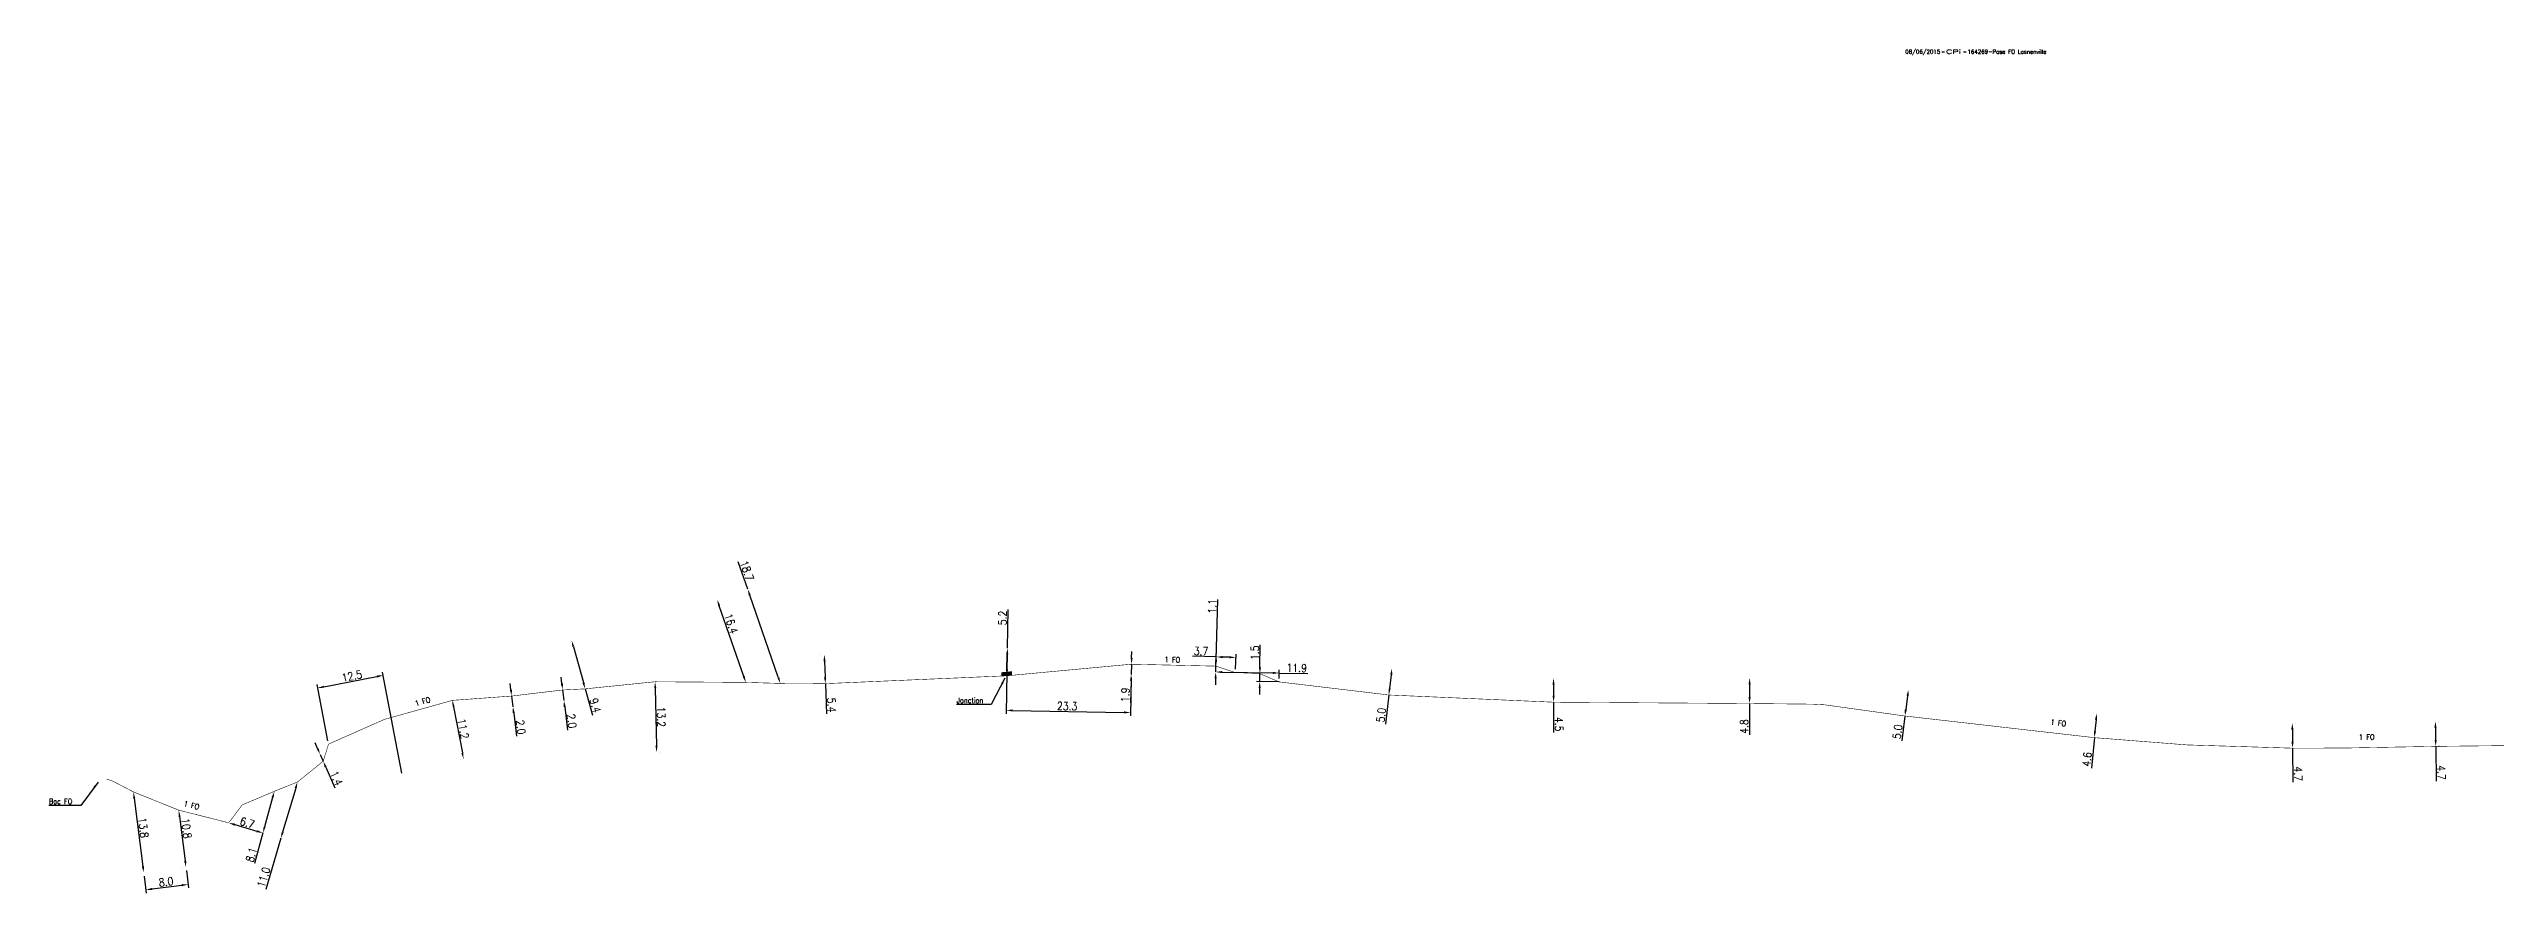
# Model space of a CAD drawing. Header units: millimetres. Extents: x 267093 to 268000, y 120161 to 120739.
# Drawn here: x 267093.1 to 267551.7, y 120578.6 to 120736.9 of the extents above; entities that cross this region are included whole.
import ezdxf
from ezdxf.enums import TextEntityAlignment as Align

# ---------------------------------------------------------------- set-up
doc = ezdxf.new("R2010")
doc.units = ezdxf.units.MM
doc.header["$PDMODE"] = 34
doc.linetypes.add('O_GAINE', pattern=[2000, 1000, 1000])
doc.layers.get('0').update_dxf_attribs({"linetype": 'CONTINUOUS'})
doc.layers.get('Defpoints').update_dxf_attribs({"linetype": 'CONTINUOUS'})
doc.layers.add('O_100', color=6, linetype='ByLayer')
doc.layers.add('O_300', color=7, linetype='CONTINUOUS')
doc.layers.add('O_910', color=7, linetype='CONTINUOUS', plot=False)
doc.styles.get("Standard").update_dxf_attribs({"font": 'romans.shx', "width": 0.85})
doc.dimstyles.get("Standard").update_dxf_attribs({"dimtxt": 1.5, "dimasz": 1.2, "dimexe": 0.625, "dimexo": 0.625, "dimgap": 0.25, "dimtad": 1, "dimdec": 1, "dimzin": 0, "dimdsep": 46, "dimtxsty": 'Standard', "dimcen": -0.5, "dimadec": 0, "dimazin": 0, "dimtfac": 1, "dimtdec": 1, "dimtmove": 0, "dimatfit": 3, "dimfxl": 0, "dimtolj": 1, "dimtzin": 0, "dimarcsym": 0})

# ---------------------------------------------------------------- blocks, each defined once
blk = doc.blocks.new('*D0')
at = {"layer": 'Defpoints', "color": 0, "linetype": 'Continuous', "transparency": 16777216}
for p in [(267168.75, 120614.76), (267170.84, 120603.76), (267170.84, 120603.76)]:
    blk.add_point(p, dxfattribs=at)
at = {"layer": 'O_100', "color": 0, "linetype": 'Continuous', "lineweight": -2, "transparency": 16777216}
for p, q in [((267168.13, 120614.64), (267168.13, 120614.64)), ((267168.97, 120613.58), (267170.62, 120604.94)), ((267170.23, 120603.64), (267170.23, 120603.64))]:
    blk.add_line(p, q, dxfattribs=at)
at = {"layer": 'O_100', "color": 0, "linetype": 'Continuous', "transparency": 16777216}
for points in [[(267169.17, 120613.62), (267168.78, 120613.55), (267168.75, 120614.76)], [(267170.81, 120604.98), (267170.42, 120604.9), (267170.84, 120603.76)]]:
    blk.add_solid(points, dxfattribs=at)
at = {"layer": 'O_100', "color": 0, "linetype": 'Continuous', "transparency": 16777216, "insert": (267170.78, 120609.45), "char_height": 1.5, "attachment_point": 5, "rotation": 280.7769}
blk.add_mtext('\\A1;11.2', dxfattribs=at)
blk = doc.blocks.new('*D1')
at = {"layer": 'Defpoints', "color": 0, "linetype": 'Continuous', "transparency": 16777216}
for p in [(267218.39, 120633.63), (267218.39, 120633.63), (267223.75, 120618.13)]:
    blk.add_point(p, dxfattribs=at)
at = {"layer": 'O_100', "color": 0, "linetype": 'Continuous', "lineweight": -2, "transparency": 16777216}
blk.add_line((267223.36, 120619.26), (267218.78, 120632.49), dxfattribs=at)
at = {"layer": 'O_100', "color": 0, "linetype": 'Continuous', "transparency": 16777216}
for points in [[(267218.97, 120632.56), (267218.59, 120632.43), (267218.39, 120633.63)], [(267223.55, 120619.33), (267223.17, 120619.2), (267223.75, 120618.13)]]:
    blk.add_solid(points, dxfattribs=at)
at = {"layer": 'O_100', "color": 0, "linetype": 'Continuous', "transparency": 16777216, "insert": (267221, 120629.15), "char_height": 1.5, "attachment_point": 5, "rotation": 289.0981}
blk.add_mtext('\\A1;16.4', dxfattribs=at)
blk = doc.blocks.new('*D2')
at = {"layer": 'Defpoints', "color": 0, "linetype": 'Continuous', "transparency": 16777216}
for p in [(267272.79, 120624.57), (267272.79, 120624.57), (267272.7, 120619.37)]:
    blk.add_point(p, dxfattribs=at)
at = {"layer": 'O_100', "color": 0, "linetype": 'Continuous', "lineweight": -2, "transparency": 16777216}
for p, q in [((267272.79, 120624.57), (267272.91, 120631.77)), ((267272.72, 120620.57), (267272.77, 120623.37))]:
    blk.add_line(p, q, dxfattribs=at)
at = {"layer": 'O_100', "color": 0, "linetype": 'Continuous', "transparency": 16777216}
for points in [[(267272.57, 120623.37), (267272.97, 120623.37), (267272.79, 120624.57)], [(267272.52, 120620.57), (267272.92, 120620.57), (267272.7, 120619.37)]]:
    blk.add_solid(points, dxfattribs=at)
at = {"layer": 'O_100', "color": 0, "linetype": 'Continuous', "transparency": 16777216, "insert": (267271.88, 120630.21), "char_height": 1.5, "attachment_point": 5, "rotation": 88.9993}
blk.add_mtext('\\A1;5.2', dxfattribs=at)
blk = doc.blocks.new('*D3')
at = {"layer": 'Defpoints', "color": 0, "linetype": 'Continuous', "transparency": 16777216}
for p in [(267206.75, 120618.25), (267207.03, 120605.05), (267207.03, 120605.05)]:
    blk.add_point(p, dxfattribs=at)
at = {"layer": 'O_100', "color": 0, "linetype": 'Continuous', "lineweight": -2, "transparency": 16777216}
for p, q in [((267207.38, 120618.26), (267207.38, 120618.26)), ((267206.78, 120617.05), (267207.01, 120606.25)), ((267207.66, 120605.07), (267207.66, 120605.07))]:
    blk.add_line(p, q, dxfattribs=at)
at = {"layer": 'O_100', "color": 0, "linetype": 'Continuous', "transparency": 16777216}
for points in [[(267206.98, 120617.05), (267206.58, 120617.05), (267206.75, 120618.25)], [(267207.21, 120606.26), (267206.81, 120606.25), (267207.03, 120605.05)]]:
    blk.add_solid(points, dxfattribs=at)
at = {"layer": 'O_100', "color": 0, "linetype": 'Continuous', "transparency": 16777216, "insert": (267207.89, 120611.67), "char_height": 1.5, "attachment_point": 5, "rotation": 271.2202}
blk.add_mtext('\\A1;13.2', dxfattribs=at)
blk = doc.blocks.new('*D4')
at = {"layer": 'Defpoints', "color": 0, "linetype": 'Continuous', "transparency": 16777216}
for p in [(267143.97, 120604.63), (267143.97, 120604.63), (267144.53, 120603.35)]:
    blk.add_point(p, dxfattribs=at)
at = {"layer": 'O_100', "color": 0, "linetype": 'Continuous', "lineweight": -2, "transparency": 16777216}
for p, q in [((267143.49, 120605.73), (267143.01, 120606.83)), ((267143.97, 120604.63), (267144.53, 120603.35)), ((267145.01, 120602.25), (267146.7, 120598.35))]:
    blk.add_line(p, q, dxfattribs=at)
at = {"layer": 'O_100', "color": 0, "linetype": 'Continuous', "transparency": 16777216}
for points in [[(267143.68, 120605.81), (267143.31, 120605.65), (267143.97, 120604.63)], [(267145.19, 120602.33), (267144.82, 120602.17), (267144.53, 120603.35)]]:
    blk.add_solid(points, dxfattribs=at)
at = {"layer": 'O_100', "color": 0, "linetype": 'Continuous', "transparency": 16777216, "insert": (267147.01, 120600.15), "char_height": 1.5, "attachment_point": 5, "rotation": 293.4827}
blk.add_mtext('\\A1;1.4', dxfattribs=at)
blk = doc.blocks.new('*D5')
at = {"layer": 'Defpoints', "color": 0, "linetype": 'Continuous', "transparency": 16777216}
for p in [(267117.45, 120594.18), (267118.81, 120583.46), (267118.81, 120583.46)]:
    blk.add_point(p, dxfattribs=at)
at = {"layer": 'O_100', "color": 0, "linetype": 'Continuous', "lineweight": -2, "transparency": 16777216}
for p, q in [((267116.83, 120594.1), (267116.83, 120594.1)), ((267117.6, 120592.99), (267118.66, 120584.65)), ((267118.19, 120583.38), (267118.19, 120583.38))]:
    blk.add_line(p, q, dxfattribs=at)
at = {"layer": 'O_100', "color": 0, "linetype": 'Continuous', "transparency": 16777216}
for points in [[(267117.8, 120593.01), (267117.4, 120592.96), (267117.45, 120594.18)], [(267118.86, 120584.68), (267118.46, 120584.63), (267118.81, 120583.46)]]:
    blk.add_solid(points, dxfattribs=at)
at = {"layer": 'O_100', "color": 0, "linetype": 'Continuous', "transparency": 16777216, "insert": (267118.89, 120590.76), "char_height": 1.5, "attachment_point": 5, "rotation": 277.2529}
blk.add_mtext('\\A1;10.8', dxfattribs=at)
blk = doc.blocks.new('*D6')
at = {"layer": 'Defpoints', "color": 0, "linetype": 'Continuous', "transparency": 16777216}
for p in [(267110.88, 120582.45), (267118.81, 120583.46), (267119.22, 120580.26)]:
    blk.add_point(p, dxfattribs=at)
at = {"layer": 'O_100', "color": 0, "linetype": 'Continuous', "lineweight": -2, "transparency": 16777216}
for p, q in [((267110.96, 120581.83), (267111.37, 120578.63)), ((267118.89, 120582.84), (267119.3, 120579.64)), ((267112.48, 120579.4), (267118.03, 120580.11))]:
    blk.add_line(p, q, dxfattribs=at)
at = {"layer": 'O_100', "color": 0, "linetype": 'Continuous', "transparency": 16777216}
for points in [[(267112.45, 120579.6), (267112.5, 120579.21), (267111.29, 120579.25)], [(267118.01, 120580.31), (267118.06, 120579.91), (267119.22, 120580.26)]]:
    blk.add_solid(points, dxfattribs=at)
at = {"layer": 'O_100', "color": 0, "linetype": 'Continuous', "transparency": 16777216, "insert": (267115.07, 120580.74), "char_height": 1.5, "attachment_point": 5, "rotation": 7.2572}
blk.add_mtext('\\A1;8.0', dxfattribs=at)
blk = doc.blocks.new('*D7')
at = {"layer": 'Defpoints', "color": 0, "linetype": 'Continuous', "transparency": 16777216}
for p in [(267108.95, 120597.6), (267110.88, 120582.45), (267110.88, 120582.45)]:
    blk.add_point(p, dxfattribs=at)
at = {"layer": 'O_100', "color": 0, "linetype": 'Continuous', "lineweight": -2, "transparency": 16777216}
for p, q in [((267109.1, 120596.4), (267110.73, 120583.64)), ((267109.57, 120597.67), (267109.57, 120597.67)), ((267110.26, 120582.37), (267110.26, 120582.37))]:
    blk.add_line(p, q, dxfattribs=at)
at = {"layer": 'O_100', "color": 0, "linetype": 'Continuous', "transparency": 16777216}
for points in [[(267109.3, 120596.43), (267108.9, 120596.38), (267108.95, 120597.6)], [(267110.93, 120583.67), (267110.53, 120583.62), (267110.88, 120582.45)]]:
    blk.add_solid(points, dxfattribs=at)
at = {"layer": 'O_100', "color": 0, "linetype": 'Continuous', "transparency": 16777216, "insert": (267110.81, 120590.88), "char_height": 1.5, "attachment_point": 5, "rotation": 277.2572}
blk.add_mtext('\\A1;13.8', dxfattribs=at)
blk = doc.blocks.new('*D8')
at = {"layer": 'Defpoints', "color": 0, "linetype": 'Continuous', "transparency": 16777216}
for p in [(267224.11, 120635.61), (267224.12, 120635.61), (267230.23, 120617.94)]:
    blk.add_point(p, dxfattribs=at)
at = {"layer": 'O_100', "color": 0, "linetype": 'Continuous', "lineweight": -2, "transparency": 16777216}
for p, q in [((267224.12, 120635.61), (267222.35, 120640.72)), ((267229.84, 120619.08), (267224.51, 120634.48)), ((267224.7, 120635.82), (267224.71, 120635.82)), ((267230.82, 120618.15), (267230.83, 120618.15))]:
    blk.add_line(p, q, dxfattribs=at)
at = {"layer": 'O_100', "color": 0, "linetype": 'Continuous', "transparency": 16777216}
for points in [[(267224.7, 120634.54), (267224.32, 120634.41), (267224.12, 120635.61)], [(267230.03, 120619.14), (267229.65, 120619.01), (267230.23, 120617.94)]]:
    blk.add_solid(points, dxfattribs=at)
at = {"layer": 'O_100', "color": 0, "linetype": 'Continuous', "transparency": 16777216, "insert": (267223.98, 120639.06), "char_height": 1.5, "attachment_point": 5, "rotation": 289.0981}
blk.add_mtext('\\A1;18.7', dxfattribs=at)
blk = doc.blocks.new('*D9')
at = {"layer": 'Defpoints', "color": 0, "linetype": 'Continuous', "transparency": 16777216}
for p in [(267238.47, 120623.3), (267238.47, 120623.3), (267238.67, 120617.9)]:
    blk.add_point(p, dxfattribs=at)
at = {"layer": 'O_100', "color": 0, "linetype": 'Continuous', "lineweight": -2, "transparency": 16777216}
for p, q in [((267237.84, 120623.27), (267237.84, 120623.27)), ((267238.51, 120622.1), (267238.62, 120619.1)), ((267238.04, 120617.88), (267238.04, 120617.88)), ((267238.67, 120617.9), (267238.88, 120612.25))]:
    blk.add_line(p, q, dxfattribs=at)
at = {"layer": 'O_100', "color": 0, "linetype": 'Continuous', "transparency": 16777216}
for points in [[(267238.71, 120622.1), (267238.31, 120622.09), (267238.47, 120623.3)], [(267238.82, 120619.11), (267238.42, 120619.09), (267238.67, 120617.9)]]:
    blk.add_solid(points, dxfattribs=at)
at = {"layer": 'O_100', "color": 0, "linetype": 'Continuous', "transparency": 16777216, "insert": (267239.82, 120613.9), "char_height": 1.5, "attachment_point": 5, "rotation": 272.1383}
blk.add_mtext('\\A1;5.4', dxfattribs=at)
blk = doc.blocks.new('*D10')
at = {"layer": 'Defpoints', "color": 0, "linetype": 'Continuous', "transparency": 16777216}
for p in [(267189.42, 120616.71), (267189.66, 120614.72), (267189.66, 120614.72)]:
    blk.add_point(p, dxfattribs=at)
at = {"layer": 'O_100', "color": 0, "linetype": 'Continuous', "lineweight": -2, "transparency": 16777216}
for p, q in [((267189.28, 120617.9), (267189.14, 120619.09)), ((267188.8, 120616.64), (267188.8, 120616.64)), ((267189.04, 120614.65), (267189.04, 120614.65)), ((267189.42, 120616.71), (267189.66, 120614.72)), ((267189.8, 120613.53), (267190.32, 120609.19))]:
    blk.add_line(p, q, dxfattribs=at)
at = {"layer": 'O_100', "color": 0, "linetype": 'Continuous', "transparency": 16777216}
for points in [[(267189.48, 120617.93), (267189.08, 120617.88), (267189.42, 120616.71)], [(267190, 120613.56), (267189.6, 120613.51), (267189.66, 120614.72)]]:
    blk.add_solid(points, dxfattribs=at)
at = {"layer": 'O_100', "color": 0, "linetype": 'Continuous', "transparency": 16777216, "insert": (267191.12, 120610.89), "char_height": 1.5, "attachment_point": 5, "rotation": 276.8123}
blk.add_mtext('\\A1;2.0', dxfattribs=at)
blk = doc.blocks.new('*D11')
at = {"layer": 'Defpoints', "color": 0, "linetype": 'Continuous', "transparency": 16777216}
for p in [(267191.11, 120625.97), (267191.11, 120625.97), (267193.64, 120616.92)]:
    blk.add_point(p, dxfattribs=at)
at = {"layer": 'O_100', "color": 0, "linetype": 'Continuous', "lineweight": -2, "transparency": 16777216}
for p, q in [((267191.43, 120624.82), (267193.32, 120618.08)), ((267193.64, 120616.92), (267195.02, 120611.98))]:
    blk.add_line(p, q, dxfattribs=at)
at = {"layer": 'O_100', "color": 0, "linetype": 'Continuous', "transparency": 16777216}
for points in [[(267191.62, 120624.87), (267191.24, 120624.76), (267191.11, 120625.97)], [(267193.51, 120618.13), (267193.12, 120618.02), (267193.64, 120616.92)]]:
    blk.add_solid(points, dxfattribs=at)
at = {"layer": 'O_100', "color": 0, "linetype": 'Continuous', "transparency": 16777216, "insert": (267195.55, 120613.8), "char_height": 1.5, "attachment_point": 5, "rotation": 285.64}
blk.add_mtext('\\A1;9.4', dxfattribs=at)
blk = doc.blocks.new('*D12')
at = {"layer": 'Defpoints', "color": 0, "linetype": 'Continuous', "transparency": 16777216}
for p in [(267126.81, 120591.8), (267133.23, 120589.9), (267133.23, 120589.9)]:
    blk.add_point(p, dxfattribs=at)
at = {"layer": 'O_100', "color": 0, "linetype": 'Continuous', "lineweight": -2, "transparency": 16777216}
blk.add_line((267127.96, 120591.46), (267132.08, 120590.24), dxfattribs=at)
at = {"layer": 'O_100', "color": 0, "linetype": 'Continuous', "transparency": 16777216}
for points in [[(267128.02, 120591.66), (267127.9, 120591.27), (267126.81, 120591.8)], [(267132.14, 120590.43), (267132.02, 120590.05), (267133.23, 120589.9)]]:
    blk.add_solid(points, dxfattribs=at)
at = {"layer": 'O_100', "color": 0, "linetype": 'Continuous', "transparency": 16777216, "insert": (267130.3, 120591.81), "char_height": 1.5, "attachment_point": 5, "rotation": 343.509}
blk.add_mtext('\\A1;6.7', dxfattribs=at)
blk = doc.blocks.new('*D13')
at = {"layer": 'Defpoints', "color": 0, "linetype": 'Continuous', "transparency": 16777216}
for p in [(267135.37, 120597.71), (267133.23, 120589.9), (267133.23, 120589.9)]:
    blk.add_point(p, dxfattribs=at)
at = {"layer": 'O_100', "color": 0, "linetype": 'Continuous', "lineweight": -2, "transparency": 16777216}
for p, q in [((267135.05, 120596.56), (267133.55, 120591.06)), ((267133.23, 120589.9), (267131.67, 120584.19))]:
    blk.add_line(p, q, dxfattribs=at)
at = {"layer": 'O_100', "color": 0, "linetype": 'Continuous', "transparency": 16777216}
for points in [[(267134.86, 120596.61), (267135.25, 120596.5), (267135.37, 120597.71)], [(267133.36, 120591.11), (267133.74, 120591.01), (267133.23, 120589.9)]]:
    blk.add_solid(points, dxfattribs=at)
at = {"layer": 'O_100', "color": 0, "linetype": 'Continuous', "transparency": 16777216, "insert": (267131.07, 120585.81), "char_height": 1.5, "attachment_point": 5, "rotation": 74.681}
blk.add_mtext('\\A1;8.1', dxfattribs=at)
blk = doc.blocks.new('*D14')
at = {"layer": 'Defpoints', "color": 0, "linetype": 'Continuous', "transparency": 16777216}
for p in [(267139.71, 120599.46), (267136.59, 120588.91), (267136.59, 120588.91)]:
    blk.add_point(p, dxfattribs=at)
at = {"layer": 'O_100', "color": 0, "linetype": 'Continuous', "lineweight": -2, "transparency": 16777216}
for p, q in [((267139.37, 120598.3), (267136.93, 120590.06)), ((267136.59, 120588.91), (267133.75, 120579.3))]:
    blk.add_line(p, q, dxfattribs=at)
at = {"layer": 'O_100', "color": 0, "linetype": 'Continuous', "transparency": 16777216}
for points in [[(267139.18, 120598.36), (267139.56, 120598.25), (267139.71, 120599.46)], [(267136.74, 120590.11), (267137.13, 120590), (267136.59, 120588.91)]]:
    blk.add_solid(points, dxfattribs=at)
at = {"layer": 'O_100', "color": 0, "linetype": 'Continuous', "transparency": 16777216, "insert": (267133.39, 120581.6), "char_height": 1.5, "attachment_point": 5, "rotation": 73.5229}
blk.add_mtext('\\A1;11.0', dxfattribs=at)
blk = doc.blocks.new('*D15')
at = {"layer": 'Defpoints', "color": 0, "linetype": 'Continuous', "transparency": 16777216}
for p in [(267155.78, 120619.45), (267145.53, 120606.56), (267159.42, 120600.5)]:
    blk.add_point(p, dxfattribs=at)
at = {"layer": 'O_100', "color": 0, "linetype": 'Continuous', "lineweight": -2, "transparency": 16777216}
for p, q in [((267144.68, 120617.32), (267154.6, 120619.22)), ((267159.3, 120601.11), (267155.66, 120620.06)), ((267145.41, 120607.17), (267143.39, 120617.71))]:
    blk.add_line(p, q, dxfattribs=at)
at = {"layer": 'O_100', "color": 0, "linetype": 'Continuous', "transparency": 16777216}
for points in [[(267154.56, 120619.42), (267154.64, 120619.03), (267155.78, 120619.45)], [(267144.64, 120617.51), (267144.72, 120617.12), (267143.5, 120617.09)]]:
    blk.add_solid(points, dxfattribs=at)
at = {"layer": 'O_100', "color": 0, "linetype": 'Continuous', "transparency": 16777216, "insert": (267149.92, 120619.34), "char_height": 1.5, "attachment_point": 5, "rotation": 10.8673}
blk.add_mtext('\\A1;12.5', dxfattribs=at)
blk = doc.blocks.new('GIS_MODF')
at = {"color": 0, "linetype": 'Continuous', "flags": 128}
for points in [[(-2.26, -0.01), (-1.76, -0.01)], [(1.76, -0.01), (2.26, -0.01)]]:
    blk.add_lwpolyline(points, dxfattribs=at)
at = {"color": 0, "linetype": 'Continuous'}
blk.add_attdef('DATE', text='', height=0.75, dxfattribs=at).set_placement((-2.58, -0.39), align=Align.RIGHT)
at = {"color": 0, "linetype": 'Continuous', "width": 3.590909}
blk.add_attdef('USER', text='', height=0.75, dxfattribs=at).set_placement((-1.52, -0.39), (1.31, -0.39), align=Align.FIT)
at = {"color": 0, "linetype": 'Continuous'}
blk.add_attdef('DESC', (2.53, -0.39), '', height=0.75, dxfattribs=at)
blk = doc.blocks.new('*D58')
at = {"layer": 'Defpoints', "color": 0, "linetype": 'Continuous', "transparency": 16777216}
for p in [(267296, 120619.64), (267296, 120619.64), (267296.06, 120621.54)]:
    blk.add_point(p, dxfattribs=at)
at = {"layer": 'O_100', "color": 0, "linetype": 'Continuous', "lineweight": -2, "transparency": 16777216}
for p, q in [((267296.09, 120622.74), (267296.12, 120623.94)), ((267295.97, 120618.44), (267295.86, 120614.31)), ((267296.06, 120621.54), (267296, 120619.64))]:
    blk.add_line(p, q, dxfattribs=at)
at = {"layer": 'O_100', "color": 0, "linetype": 'Continuous', "transparency": 16777216}
for points in [[(267295.89, 120622.74), (267296.29, 120622.73), (267296.06, 120621.54)], [(267295.77, 120618.44), (267296.17, 120618.43), (267296, 120619.64)]]:
    blk.add_solid(points, dxfattribs=at)
at = {"layer": 'O_100', "color": 0, "linetype": 'Continuous', "transparency": 16777216, "insert": (267294.9, 120615.8), "char_height": 1.5, "attachment_point": 5, "rotation": 88.4351}
blk.add_mtext('\\A1;1.9', dxfattribs=at)
blk = doc.blocks.new('*D59')
at = {"layer": 'Defpoints', "color": 0, "linetype": 'Continuous', "transparency": 16777216}
for p in [(267272.79, 120624.57), (267296, 120619.64), (267295.88, 120612.48)]:
    blk.add_point(p, dxfattribs=at)
at = {"layer": 'O_100', "color": 0, "linetype": 'Continuous', "lineweight": -2, "transparency": 16777216}
for p, q in [((267272.78, 120623.94), (267272.57, 120612.26)), ((267295.99, 120619.01), (267295.87, 120611.86)), ((267273.78, 120612.87), (267294.68, 120612.5))]:
    blk.add_line(p, q, dxfattribs=at)
at = {"layer": 'O_100', "color": 0, "linetype": 'Continuous', "transparency": 16777216}
for points in [[(267273.79, 120613.07), (267273.78, 120612.67), (267272.58, 120612.89)], [(267294.68, 120612.7), (267294.68, 120612.3), (267295.88, 120612.48)]]:
    blk.add_solid(points, dxfattribs=at)
at = {"layer": 'O_100', "color": 0, "linetype": 'Continuous', "transparency": 16777216, "insert": (267283.99, 120613.69), "char_height": 1.5, "attachment_point": 5, "rotation": 358.9993}
blk.add_mtext('\\A1;23.3', dxfattribs=at)
blk = doc.blocks.new('*D60')
at = {"layer": 'Defpoints', "color": 0, "linetype": 'Continuous', "transparency": 16777216}
for p in [(267344.89, 120620.74), (267344.89, 120620.74), (267344.31, 120615.77)]:
    blk.add_point(p, dxfattribs=at)
at = {"layer": 'O_100', "color": 0, "linetype": 'Continuous', "lineweight": -2, "transparency": 16777216}
for p, q in [((267344.75, 120619.54), (267344.45, 120616.96)), ((267344.31, 120615.77), (267343.67, 120610.32))]:
    blk.add_line(p, q, dxfattribs=at)
at = {"layer": 'O_100', "color": 0, "linetype": 'Continuous', "transparency": 16777216}
for points in [[(267344.55, 120619.57), (267344.95, 120619.52), (267344.89, 120620.74)], [(267344.25, 120616.98), (267344.64, 120616.94), (267344.31, 120615.77)]]:
    blk.add_solid(points, dxfattribs=at)
at = {"layer": 'O_100', "color": 0, "linetype": 'Continuous', "transparency": 16777216, "insert": (267342.86, 120612.01), "char_height": 1.5, "attachment_point": 5, "rotation": 83.3348}
blk.add_mtext('\\A1;5.0', dxfattribs=at)
blk = doc.blocks.new('*D61')
at = {"layer": 'Defpoints', "color": 0, "linetype": 'Continuous', "transparency": 16777216}
for p in [(267311.85, 120620.08), (267311.85, 120620.08), (267311.89, 120621.18)]:
    blk.add_point(p, dxfattribs=at)
at = {"layer": 'O_100', "color": 0, "linetype": 'Continuous', "lineweight": -2, "transparency": 16777216}
for p, q in [((267311.92, 120622.38), (267312.25, 120633.69)), ((267311.23, 120620.1), (267311.23, 120620.1)), ((267311.26, 120621.2), (267311.26, 120621.2)), ((267311.82, 120618.88), (267311.78, 120617.68)), ((267311.85, 120620.08), (267311.89, 120621.18))]:
    blk.add_line(p, q, dxfattribs=at)
at = {"layer": 'O_100', "color": 0, "linetype": 'Continuous', "transparency": 16777216}
for points in [[(267311.62, 120618.89), (267312.02, 120618.87), (267311.85, 120620.08)], [(267311.72, 120622.38), (267312.12, 120622.37), (267311.89, 120621.18)]]:
    blk.add_solid(points, dxfattribs=at)
at = {"layer": 'O_100', "color": 0, "linetype": 'Continuous', "transparency": 16777216, "insert": (267311.21, 120632.41), "char_height": 1.5, "attachment_point": 5, "rotation": 88.3388}
blk.add_mtext('\\A1;1.1', dxfattribs=at)
blk = doc.blocks.new('*D62')
at = {"layer": 'Defpoints', "color": 0, "linetype": 'Continuous', "transparency": 16777216}
for p in [(267311.85, 120620.08), (267311.85, 120620.08), (267323.73, 120618.22)]:
    blk.add_point(p, dxfattribs=at)
at = {"layer": 'O_100', "color": 0, "linetype": 'Continuous', "lineweight": -2, "transparency": 16777216}
for p, q in [((267313.05, 120620.06), (267322.55, 120619.91)), ((267323.74, 120618.85), (267323.76, 120620.51)), ((267323.75, 120619.89), (267329.09, 120619.8))]:
    blk.add_line(p, q, dxfattribs=at)
at = {"layer": 'O_100', "color": 0, "linetype": 'Continuous', "transparency": 16777216}
for points in [[(267313.06, 120620.26), (267313.05, 120619.86), (267311.85, 120620.08)], [(267322.56, 120620.11), (267322.55, 120619.71), (267323.75, 120619.89)]]:
    blk.add_solid(points, dxfattribs=at)
at = {"layer": 'O_100', "color": 0, "linetype": 'Continuous', "transparency": 16777216, "insert": (267327.04, 120620.84), "char_height": 1.5, "attachment_point": 5, "rotation": 359.0867}
blk.add_mtext('\\A1;11.9', dxfattribs=at)
blk = doc.blocks.new('*D63')
at = {"layer": 'Defpoints', "color": 0, "linetype": 'Continuous', "transparency": 16777216}
for p in [(267311.94, 120622.91), (267311.85, 120620.08), (267315.55, 120619.97)]:
    blk.add_point(p, dxfattribs=at)
at = {"layer": 'O_100', "color": 0, "linetype": 'Continuous', "lineweight": -2, "transparency": 16777216}
for p, q in [((267311.94, 120622.91), (267307.48, 120623.04)), ((267311.87, 120620.7), (267311.95, 120623.53)), ((267314.43, 120622.84), (267313.14, 120622.87)), ((267315.57, 120620.6), (267315.65, 120623.43))]:
    blk.add_line(p, q, dxfattribs=at)
at = {"layer": 'O_100', "color": 0, "linetype": 'Continuous', "transparency": 16777216}
for points in [[(267313.14, 120623.07), (267313.13, 120622.67), (267311.94, 120622.91)], [(267314.44, 120623.04), (267314.43, 120622.64), (267315.63, 120622.8)]]:
    blk.add_solid(points, dxfattribs=at)
at = {"layer": 'O_100', "color": 0, "linetype": 'Continuous', "transparency": 16777216, "insert": (267309.1, 120623.99), "char_height": 1.5, "attachment_point": 5, "rotation": 358.3388}
blk.add_mtext('\\A1;3.7', dxfattribs=at)
blk = doc.blocks.new('*D64')
at = {"layer": 'Defpoints', "color": 0, "linetype": 'Continuous', "transparency": 16777216}
for p in [(267320.1, 120618.28), (267320.12, 120619.78), (267324.35, 120618.21)]:
    blk.add_point(p, dxfattribs=at)
at = {"layer": 'O_100', "color": 0, "linetype": 'Continuous', "lineweight": -2, "transparency": 16777216}
for p, q in [((267320.14, 120620.98), (267320.21, 120625.17)), ((267323.73, 120618.22), (267319.47, 120618.29)), ((267320.1, 120618.28), (267320.12, 120619.78)), ((267320.08, 120617.08), (267320.06, 120615.88))]:
    blk.add_line(p, q, dxfattribs=at)
at = {"layer": 'O_100', "color": 0, "linetype": 'Continuous', "transparency": 16777216}
for points in [[(267319.88, 120617.08), (267320.28, 120617.08), (267320.1, 120618.28)], [(267319.94, 120620.98), (267320.34, 120620.98), (267320.12, 120619.78)]]:
    blk.add_solid(points, dxfattribs=at)
at = {"layer": 'O_100', "color": 0, "linetype": 'Continuous', "transparency": 16777216, "insert": (267319.18, 120623.69), "char_height": 1.5, "attachment_point": 5, "rotation": 89.0867}
blk.add_mtext('\\A1;1.5', dxfattribs=at)
blk = doc.blocks.new('*D84')
at = {"layer": 'Defpoints', "color": 0, "linetype": 'Continuous', "transparency": 16777216}
for p in [(267540.49, 120610.84), (267540.5, 120610.84), (267540.55, 120606.14)]:
    blk.add_point(p, dxfattribs=at)
at = {"layer": 'O_100', "color": 0, "linetype": 'Continuous', "lineweight": -2, "transparency": 16777216}
for p, q in [((267540.51, 120609.64), (267540.54, 120607.34)), ((267541.12, 120610.85), (267541.12, 120610.85)), ((267540.55, 120606.14), (267540.63, 120599.63)), ((267541.17, 120606.15), (267541.18, 120606.15))]:
    blk.add_line(p, q, dxfattribs=at)
at = {"layer": 'O_100', "color": 0, "linetype": 'Continuous', "transparency": 16777216}
for points in [[(267540.71, 120609.64), (267540.31, 120609.64), (267540.5, 120610.84)], [(267540.74, 120607.34), (267540.34, 120607.34), (267540.55, 120606.14)]]:
    blk.add_solid(points, dxfattribs=at)
at = {"layer": 'O_100', "color": 0, "linetype": 'Continuous', "transparency": 16777216, "insert": (267541.61, 120601.23), "char_height": 1.5, "attachment_point": 5, "rotation": 270.6948}
blk.add_mtext('\\A1;4.7', dxfattribs=at)
blk = doc.blocks.new('*D85')
at = {"layer": 'Defpoints', "color": 0, "linetype": 'Continuous', "transparency": 16777216}
for p in [(267513.66, 120610.5), (267513.66, 120610.5), (267513.72, 120605.8)]:
    blk.add_point(p, dxfattribs=at)
at = {"layer": 'O_100', "color": 0, "linetype": 'Continuous', "lineweight": -2, "transparency": 16777216}
for p, q in [((267513.68, 120609.3), (267513.71, 120607)), ((267514.29, 120610.5), (267514.29, 120610.5)), ((267513.72, 120605.8), (267513.8, 120599.42)), ((267514.35, 120605.8), (267514.35, 120605.8))]:
    blk.add_line(p, q, dxfattribs=at)
at = {"layer": 'O_100', "color": 0, "linetype": 'Continuous', "transparency": 16777216}
for points in [[(267513.88, 120609.3), (267513.48, 120609.29), (267513.66, 120610.5)], [(267513.91, 120607), (267513.51, 120606.99), (267513.72, 120605.8)]]:
    blk.add_solid(points, dxfattribs=at)
at = {"layer": 'O_100', "color": 0, "linetype": 'Continuous', "transparency": 16777216, "insert": (267514.78, 120601.02), "char_height": 1.5, "attachment_point": 5, "rotation": 270.7288}
blk.add_mtext('\\A1;4.7', dxfattribs=at)
blk = doc.blocks.new('*D86')
at = {"layer": 'Defpoints', "color": 0, "linetype": 'Continuous', "transparency": 16777216}
for p in [(267476.99, 120612.35), (267476.99, 120612.35), (267476.57, 120607.77)]:
    blk.add_point(p, dxfattribs=at)
at = {"layer": 'O_100', "color": 0, "linetype": 'Continuous', "lineweight": -2, "transparency": 16777216}
for p, q in [((267476.37, 120612.41), (267476.37, 120612.41)), ((267476.88, 120611.15), (267476.68, 120608.96)), ((267475.95, 120607.83), (267475.95, 120607.83)), ((267476.57, 120607.77), (267476.04, 120602.03))]:
    blk.add_line(p, q, dxfattribs=at)
at = {"layer": 'O_100', "color": 0, "linetype": 'Continuous', "transparency": 16777216}
for points in [[(267476.48, 120608.98), (267476.88, 120608.94), (267476.57, 120607.77)], [(267476.68, 120611.17), (267477.08, 120611.14), (267476.99, 120612.35)]]:
    blk.add_solid(points, dxfattribs=at)
at = {"layer": 'O_100', "color": 0, "linetype": 'Continuous', "transparency": 16777216, "insert": (267475.19, 120603.7), "char_height": 1.5, "attachment_point": 5, "rotation": 84.7047}
blk.add_mtext('\\A1;4.6', dxfattribs=at)
blk = doc.blocks.new('*D87')
at = {"layer": 'Defpoints', "color": 0, "linetype": 'Continuous', "transparency": 16777216}
for p in [(267441.7, 120616.78), (267441.7, 120616.78), (267441.05, 120611.83)]:
    blk.add_point(p, dxfattribs=at)
at = {"layer": 'O_100', "color": 0, "linetype": 'Continuous', "lineweight": -2, "transparency": 16777216}
for p, q in [((267441.55, 120615.59), (267441.21, 120613.02)), ((267441.05, 120611.83), (267440.44, 120607.18))]:
    blk.add_line(p, q, dxfattribs=at)
at = {"layer": 'O_100', "color": 0, "linetype": 'Continuous', "transparency": 16777216}
for points in [[(267441.35, 120615.62), (267441.75, 120615.57), (267441.7, 120616.78)], [(267441.01, 120613.04), (267441.41, 120612.99), (267441.05, 120611.83)]]:
    blk.add_solid(points, dxfattribs=at)
at = {"layer": 'O_100', "color": 0, "linetype": 'Continuous', "transparency": 16777216, "insert": (267439.66, 120608.88), "char_height": 1.5, "attachment_point": 5, "rotation": 82.5255}
blk.add_mtext('\\A1;5.0', dxfattribs=at)
blk = doc.blocks.new('*D88')
at = {"layer": 'Defpoints', "color": 0, "linetype": 'Continuous', "transparency": 16777216}
for p in [(267411.94, 120618.97), (267411.94, 120618.97), (267411.93, 120614.17)]:
    blk.add_point(p, dxfattribs=at)
at = {"layer": 'O_100', "color": 0, "linetype": 'Continuous', "lineweight": -2, "transparency": 16777216}
for p, q in [((267411.93, 120617.77), (267411.93, 120615.37)), ((267411.93, 120614.17), (267411.93, 120608.27))]:
    blk.add_line(p, q, dxfattribs=at)
at = {"layer": 'O_100', "color": 0, "linetype": 'Continuous', "transparency": 16777216}
for points in [[(267411.73, 120617.77), (267412.13, 120617.77), (267411.94, 120618.97)], [(267411.73, 120615.37), (267412.13, 120615.37), (267411.93, 120614.17)]]:
    blk.add_solid(points, dxfattribs=at)
at = {"layer": 'O_100', "color": 0, "linetype": 'Continuous', "transparency": 16777216, "insert": (267410.93, 120609.85), "char_height": 1.5, "attachment_point": 5, "rotation": 89.9466}
blk.add_mtext('\\A1;4.8', dxfattribs=at)
blk = doc.blocks.new('*D89')
at = {"layer": 'Defpoints', "color": 0, "linetype": 'Continuous', "transparency": 16777216}
for p in [(267375.18, 120618.92), (267375.18, 120618.92), (267375.19, 120614.42)]:
    blk.add_point(p, dxfattribs=at)
at = {"layer": 'O_100', "color": 0, "linetype": 'Continuous', "lineweight": -2, "transparency": 16777216}
for p, q in [((267375.8, 120618.92), (267375.8, 120618.92)), ((267375.18, 120617.72), (267375.19, 120615.62)), ((267375.19, 120614.42), (267375.2, 120608.72)), ((267375.81, 120614.42), (267375.81, 120614.42))]:
    blk.add_line(p, q, dxfattribs=at)
at = {"layer": 'O_100', "color": 0, "linetype": 'Continuous', "transparency": 16777216}
for points in [[(267375.38, 120617.72), (267374.98, 120617.72), (267375.18, 120618.92)], [(267375.39, 120615.62), (267374.99, 120615.62), (267375.19, 120614.42)]]:
    blk.add_solid(points, dxfattribs=at)
at = {"layer": 'O_100', "color": 0, "linetype": 'Continuous', "transparency": 16777216, "insert": (267376.2, 120610.31), "char_height": 1.5, "attachment_point": 5, "rotation": 270.1512}
blk.add_mtext('\\A1;4.5', dxfattribs=at)
blk = doc.blocks.new('O_300_01')
at = {"color": 0, "linetype": 'Continuous'}
blk.add_solid([(-1, 0.75), (-1, 0), (1, 0.75), (1, 0)], dxfattribs=at)
at = {"color": 0, "linetype": 'Continuous', "width": 0.75, "flags": 3}
for tag, p in [('DEF_LEG', (0, -4.25)), ('DEF_COUP', (0, -6.75)), ('DEF_TYPE', (0, -9.25))]:
    blk.add_attdef(tag, text='', height=1.2, dxfattribs=at).set_placement(p, align=Align.MIDDLE)
blk = doc.blocks.new('*D91')
at = {"layer": 'Defpoints', "color": 0, "linetype": 'Continuous', "transparency": 16777216}
for p in [(267179.86, 120615.57), (267180.1, 120613.58), (267180.1, 120613.58)]:
    blk.add_point(p, dxfattribs=at)
at = {"layer": 'O_100', "color": 0, "linetype": 'Continuous', "lineweight": -2, "transparency": 16777216}
for p, q in [((267179.72, 120616.76), (267179.58, 120617.95)), ((267179.24, 120615.49), (267179.24, 120615.49)), ((267179.48, 120613.51), (267179.48, 120613.51)), ((267179.86, 120615.57), (267180.1, 120613.58)), ((267180.24, 120612.39), (267180.76, 120608.05))]:
    blk.add_line(p, q, dxfattribs=at)
at = {"layer": 'O_100', "color": 0, "linetype": 'Continuous', "transparency": 16777216}
for points in [[(267179.92, 120616.78), (267179.52, 120616.73), (267179.86, 120615.57)], [(267180.44, 120612.41), (267180.04, 120612.37), (267180.1, 120613.58)]]:
    blk.add_solid(points, dxfattribs=at)
at = {"layer": 'O_100', "color": 0, "linetype": 'Continuous', "transparency": 16777216, "insert": (267181.57, 120609.74), "char_height": 1.5, "attachment_point": 5, "rotation": 276.8237}
blk.add_mtext('\\A1;2.0', dxfattribs=at)

msp = doc.modelspace()

# ---------------------------------------------------------------- linework, layer by layer
at = {"layer": 'O_100', "linetype": 'O_GAINE', "ltscale": 0.5, "const_width": 0.1}
msp.add_lwpolyline([(267576.69, 120606.52), (267540.55, 120606.14), (267540.55, 120606.14), (267523.16, 120605.82), (267513.72, 120605.8), (267493.95, 120606.41), (267493.95, 120606.41), (267493.95, 120606.41), (267476.57, 120607.77), (267464.03, 120609.2), (267441.05, 120611.83), (267425.98, 120613.93), (267423.71, 120614.05, 0.010289), (267423.69, 120614.05), (267411.93, 120614.17), (267375.19, 120614.42), (267344.31, 120615.77), (267323.75, 120618.22, -0.023186), (267323.7, 120618.23), (267320.2, 120619.74, 0.092317), (267320.03, 120619.79), (267315.6, 120619.97, -0.043309), (267315.51, 120619.99), (267311.96, 120621.16, 0.073949), (267311.81, 120621.18), (267296.08, 120621.54, 0.028824), (267296.03, 120621.54), (267272.7, 120619.37), (267238.67, 120617.9), (267230.24, 120617.94, -0.006057), (267230.23, 120617.94), (267223.77, 120618.13, 0.017343), (267223.73, 120618.13), (267206.78, 120618.25, 0.027025), (267206.73, 120618.25), (267193.64, 120616.92), (267189.42, 120616.71), (267179.86, 120615.57), (267168.75, 120614.76), (267156, 120611.19), (267145.53, 120606.56), (267144.53, 120603.35), (267139.71, 120599.46), (267135.37, 120597.71), (267129.46, 120595.21, 0.131892), (267129.26, 120595.05), (267127.01, 120592.07, -0.301956), (267126.49, 120591.89), (267117.45, 120594.18), (267108.95, 120597.6), (267105.13, 120599.6), (267103.94, 120600.02)], format="xyb", dxfattribs=at)

# ---------------------------------------------------------------- block references
at = {"layer": 'O_300', "ltscale": 0.5, "rotation": 5.302883325535238}
msp.add_blockref('O_300_01', (267272.7, 120619.37), dxfattribs=at)
at = {"layer": 'O_910'}
ref = msp.add_blockref('GIS_MODF', (267450.25, 120736.38), dxfattribs=at)
ref.add_attrib('DATE', '08/06/2015', dxfattribs={"layer": '0', "color": 0, "linetype": 'Continuous', "height": 0.75}).set_placement((267447.67, 120736), align=Align.RIGHT)
ref.add_attrib('USER', 'CPi', dxfattribs={"layer": '0', "color": 0, "linetype": 'Continuous', "height": 0.75, "width": 1.680851}).set_placement((267448.74, 120736), (267451.56, 120736), align=Align.FIT)
ref.add_attrib('DESC', '164269-Pose FO Lasnenville', (267452.78, 120736), dxfattribs={"layer": '0', "color": 0, "linetype": 'Continuous', "height": 0.75})

# ---------------------------------------------------------------- texts
at = {"layer": 'O_100', "linetype": 'O_GAINE', "ltscale": 0.5, "width": 0.85}
for rotation, p in [(358.6988, (267302.25, 120621.92)), (353.5056, (267468.31, 120610.2)), (345.7786, (267118.32, 120594.97))]:
    msp.add_text('1 FO', height=1, rotation=rotation, dxfattribs=at).set_placement(p)
at = {"layer": 'O_100', "linetype": 'O_GAINE', "width": 0.85}
msp.add_text('1 FO', height=1, rotation=15.6636, dxfattribs=at).set_placement((267163.17, 120614.55), align=Align.MIDDLE)
at = {"layer": 'O_100', "linetype": 'O_GAINE', "ltscale": 0.5, "width": 0.85}
msp.add_text('1 FO', height=1, dxfattribs=at).set_placement((267526.16, 120607.39))
at = {"layer": 'O_100', "insert": (267093.11, 120595.82), "char_height": 1, "attachment_point": 4}
msp.add_mtext('Bac FO', dxfattribs=at)
at = {"layer": 'O_300', "linetype": 'Continuous', "insert": (267268.29, 120614.76), "char_height": 1, "attachment_point": 6}
msp.add_mtext('Jonction', dxfattribs=at)

# ---------------------------------------------------------------- dimensions: what is measured, and where the dimension line sits
at = {"layer": 'O_100', "linetype": 'Continuous'}
for base, p1, p2, angle, picture, middle in [((267224.12, 120635.61), (267230.23, 120617.94), (267224.11, 120635.61), 289.0981, '*D8', (267223.04, 120638.73)), ((267218.39, 120633.63), (267223.75, 120618.13), (267218.39, 120633.63), 289.0981, '*D1', (267220.05, 120628.82)), ((267272.79, 120624.57), (267272.7, 120619.37), (267272.79, 120624.57), 268.9993, '*D2', (267272.88, 120630.19)), ((267311.85, 120620.08), (267311.89, 120621.18), (267311.85, 120620.08), 88.3388, '*D61', (267312.21, 120632.38)), ((267191.11, 120625.97), (267193.64, 120616.92), (267191.11, 120625.97), 285.64, '*D11', (267194.59, 120613.53)), ((267238.47, 120623.3), (267238.67, 120617.9), (267238.47, 120623.3), 272.1383, '*D9', (267238.82, 120613.87)), ((267295.88, 120612.48), (267272.79, 120624.57), (267296, 120619.64), 178.9993, '*D59', (267283.97, 120612.69)), ((267296, 120619.64), (267296.06, 120621.54), (267296, 120619.64), 88.4351, '*D58', (267295.9, 120615.78)), ((267311.94, 120622.91), (267315.55, 120619.97), (267311.85, 120620.08), 358.3388, '*D63', (267309.07, 120622.99)), ((267320.1, 120618.28), (267320.12, 120619.78), (267324.35, 120618.21), 89.0867, '*D64', (267320.18, 120623.68)), ((267155.78, 120619.45), (267145.53, 120606.56), (267159.42, 120600.5), 190.8673, '*D15', (267150.11, 120618.36)), ((267180.1, 120613.58), (267179.86, 120615.57), (267180.1, 120613.58), 96.8237, '*D91', (267180.57, 120609.62)), ((267189.66, 120614.72), (267189.42, 120616.71), (267189.66, 120614.72), 96.8123, '*D10', (267190.13, 120610.77)), ((267207.03, 120605.05), (267206.75, 120618.25), (267207.03, 120605.05), 91.2202, '*D3', (267206.89, 120611.65)), ((267311.85, 120620.08), (267323.73, 120618.22), (267311.85, 120620.08), 359.0867, '*D62', (267327.02, 120619.84)), ((267344.89, 120620.74), (267344.31, 120615.77), (267344.89, 120620.74), 263.3348, '*D60', (267343.85, 120611.9)), ((267375.18, 120618.92), (267375.19, 120614.42), (267375.18, 120618.92), 270.1512, '*D89', (267375.2, 120610.31)), ((267411.94, 120618.97), (267411.93, 120614.17), (267411.94, 120618.97), 269.9466, '*D88', (267411.93, 120609.85)), ((267170.84, 120603.76), (267168.75, 120614.76), (267170.84, 120603.76), 100.7769, '*D0', (267169.79, 120609.26)), ((267441.7, 120616.78), (267441.05, 120611.83), (267441.7, 120616.78), 262.5255, '*D87', (267440.65, 120608.75)), ((267476.99, 120612.35), (267476.57, 120607.77), (267476.99, 120612.35), 264.7047, '*D86', (267476.18, 120603.6)), ((267513.66, 120610.5), (267513.72, 120605.8), (267513.66, 120610.5), 270.7288, '*D85', (267513.78, 120601.01)), ((267540.5, 120610.84), (267540.55, 120606.14), (267540.49, 120610.84), 270.6948, '*D84', (267540.61, 120601.21)), ((267143.97, 120604.63), (267144.53, 120603.35), (267143.97, 120604.63), 293.4827, '*D4', (267146.09, 120599.75)), ((267133.23, 120589.9), (267135.37, 120597.71), (267133.23, 120589.9), 74.681, '*D13', (267132.04, 120585.54)), ((267136.59, 120588.91), (267139.71, 120599.46), (267136.59, 120588.91), 73.5229, '*D14', (267134.35, 120581.31)), ((267118.81, 120583.46), (267117.45, 120594.18), (267118.81, 120583.46), 97.2529, '*D5', (267117.9, 120590.63)), ((267133.23, 120589.9), (267126.81, 120591.8), (267133.23, 120589.9), 163.509, '*D12', (267130.02, 120590.85)), ((267119.22, 120580.26), (267110.88, 120582.45), (267118.81, 120583.46), 187.2572, '*D6', (267115.2, 120579.75))]:
    dim = msp.add_linear_dim(base=base, p1=p1, p2=p2, angle=angle, dimstyle='Standard', dxfattribs=at)
    dim.commit()
    dim.dimension.update_dxf_attribs({"geometry": picture, "text_midpoint": middle, "dimtype": 160})
dim = msp.add_linear_dim(base=(267110.88, 120582.45), p1=(267108.95, 120597.6), p2=(267110.88, 120582.45), angle=97.2572, text='13.8', dimstyle='Standard', dxfattribs=at)
dim.commit()
dim.dimension.update_dxf_attribs({"geometry": '*D7', "text_midpoint": (267109.82, 120590.75), "dimtype": 160})

# ---------------------------------------------------------------- leaders
at = {"layer": 'O_100', "annotation_type": 0, "has_hookline": 1, "hookline_direction": 1, "text_width": 4.53}
msp.add_leader([(267102.33, 120599.43), (267099.1, 120595.07), (267097.9, 120595.07)], dimstyle='Standard', dxfattribs=at)
at = {"layer": 'O_300', "linetype": 'Continuous', "annotation_type": 0, "has_hookline": 1, "hookline_direction": 1, "text_width": 5.02}
msp.add_leader([(267272.34, 120618.92), (267269.74, 120614.01), (267268.54, 120614.01)], dimstyle='Standard', dxfattribs=at)

doc.saveas('drawing.dxf')
